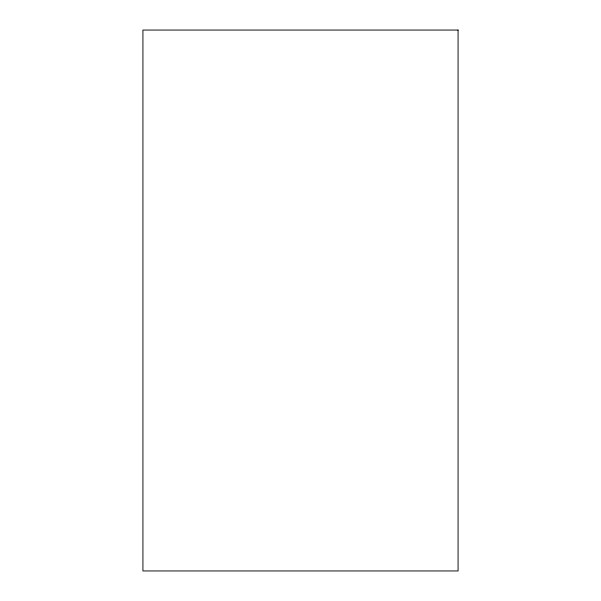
<?xml version="1.0" encoding="UTF-8"?>
<svg xmlns="http://www.w3.org/2000/svg" width="601" height="601" viewBox="0 0 601 601"><rect width="100%" height="100%" fill="white"/><g stroke="black" fill="none" stroke-linecap="round" stroke-linejoin="round"><path stroke-width="0.9" d="M458.075 30.05L142.925 30.05L142.925 570.95L458.075 570.95L458.075 30.05"/></g></svg>
